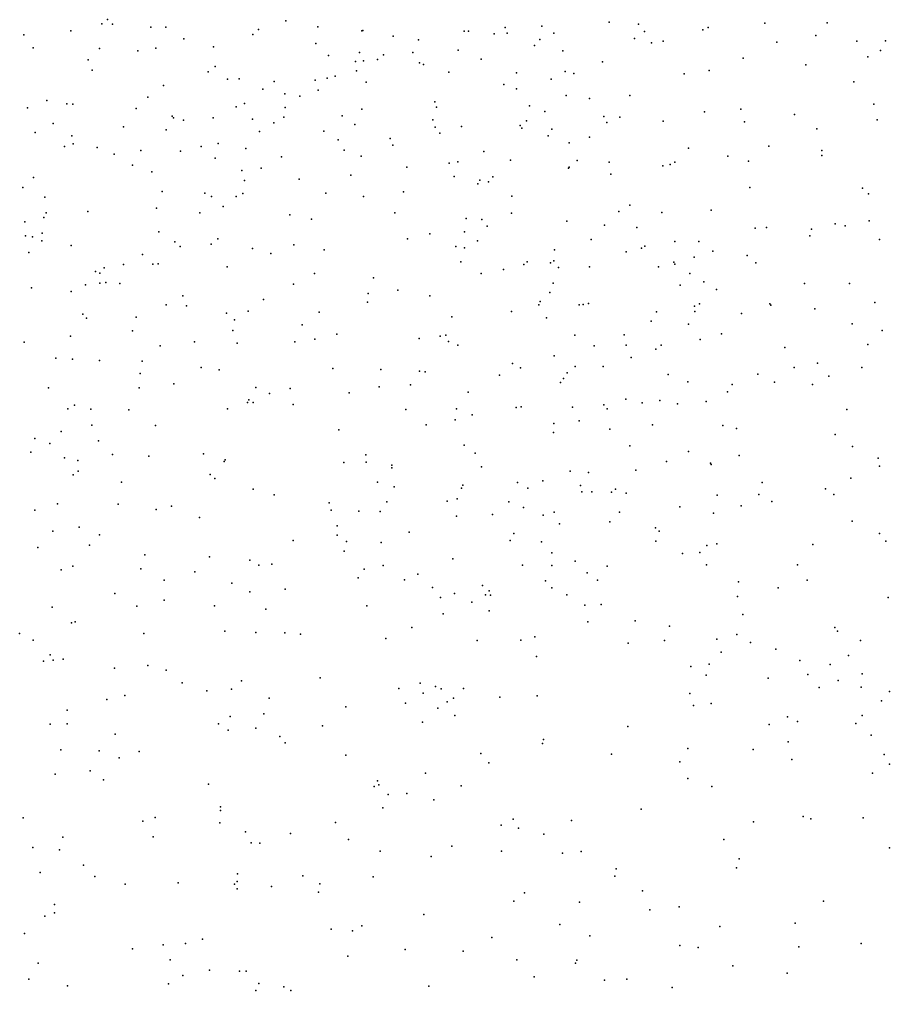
# Model space of a CAD drawing. Header units: metres. Extents: x -25 to 25, y -27.7 to 27.8.
# Drawn here: x 1.357 to 2.904, y 3.49 to 5.215 of the extents above; entities that cross this region are included whole.
import ezdxf

# ---------------------------------------------------------------- set-up
doc = ezdxf.new("R2010")
doc.units = ezdxf.units.M

msp = doc.modelspace()

# ---------------------------------------------------------------- linework, layer by layer
for p in [(1.5139, 5.2146, 25.6577), (1.8307, 5.212, 4.0104), (2.4055, 5.2098, 20.9805), (1.4485, 5.1941, 11.0966), (1.5034, 5.2068, -24.8646), (1.5224, 5.2064, -24.0359), (1.5906, 5.2009, 4.1971), (1.6175, 5.2006, -5.0221), (1.7822, 5.1967, 23.2216), (1.8878, 5.2012, 4.825), (1.9656, 5.1944, -5.6698), (1.9673, 5.1951, -6.7294), (2.1474, 5.1935, 27.4164), (2.1555, 5.1936, 22.9206), (2.2203, 5.2005, 24.7776), (2.2854, 5.2027, 24.614), (2.4574, 5.2061, 20.8241), (2.4679, 5.1934, -10.6321), (2.572, 5.1963, -2.8045), (2.5814, 5.2003, -4.6743), (2.6821, 5.2077, 26.7815), (2.7931, 5.2084, -10.6284), (1.3647, 5.1872, 22.9936), (1.6492, 5.1801, 3.562), (1.772, 5.1876, 4.7108), (2.0216, 5.1848, 19.2197), (2.0662, 5.1782, 10.8024), (2.2011, 5.189, 22.3928), (2.2239, 5.1902, 10.9316), (2.2823, 5.1791, 21.8167), (2.3073, 5.19, 4.6935), (2.4502, 5.1806, 7.777), (2.5014, 5.1759, 7.9877), (2.7725, 5.1861, 7.2778), (2.8456, 5.1759, 26.714), (2.8966, 5.1763, -2.7417), (1.3815, 5.1644, 10.5057), (1.4994, 5.163, -5.6056), (1.5675, 5.1586, -3.3984), (1.5998, 5.1638, 10.5707), (1.7019, 5.1662, -24.7378), (1.8841, 5.1717, 25.2675), (2.1372, 5.1602, 4.5143), (2.2729, 5.1683, 21.0942), (2.323, 5.1589, 24.4504), (2.4805, 5.1731, 20.6386), (2.7036, 5.1742, 19.0626), (2.8879, 5.1595, 11.2069), (1.4796, 5.1426, 28.1262), (1.9066, 5.1508, 23.301), (1.9543, 5.1401, 20.8426), (1.9616, 5.1559, -25.7817), (1.9685, 5.1412, 11.4871), (1.9933, 5.1436, 25.098), (2.004, 5.152, 4.3766), (2.0565, 5.1559, 23.2611), (2.1776, 5.1443, 20.6395), (2.6433, 5.1457, 20.4223), (2.865, 5.1481, 20.2478), (1.4865, 5.1246, -4.6424), (1.7048, 5.1311, 27.7087), (1.9564, 5.123, -5.9149), (2.068, 5.1377, 24.3069), (2.0751, 5.1343, -24.4193), (2.3933, 5.1393, 11.8284), (2.583, 5.1238, -23.6814), (2.7549, 5.1339, -4.2764), (1.6924, 5.1217, 11.3548), (1.7268, 5.1083, -5.4155), (1.748, 5.109, -5.0481), (1.8827, 5.1065, 4.248), (1.9042, 5.11, -3.2876), (1.9185, 5.1139, 19.1194), (2.1203, 5.1207, 21.1584), (2.2404, 5.1196, 22.1534), (2.3024, 5.1083, 19.1257), (2.3273, 5.122, -7.2516), (2.3427, 5.1188, -5.0108), (2.5384, 5.1181, 7.5802), (1.6131, 5.0975, 2.9818), (1.79, 5.0908, -5.2417), (1.8099, 5.1044, 10.6962), (1.8884, 5.0889, 4.6803), (1.9737, 5.1031, 20.6183), (2.2182, 5.0993, -10.7466), (2.2404, 5.0913, 22.6523), (2.8403, 5.104, 8.1879), (1.5852, 5.0763, 25.5009), (1.829, 5.0824, 20.9237), (1.8554, 5.0781, 23.4664), (2.3291, 5.0797, 27.3383), (2.3704, 5.0741, -23.5618), (2.4421, 5.0792, -24.0849), (1.3714, 5.0575, -11.5737), (1.4058, 5.0709, 2.8021), (1.4411, 5.0647, -26.0168), (1.4519, 5.0643, 10.6193), (1.5648, 5.0562, 24.583), (1.7424, 5.0593, 4.4367), (1.7573, 5.0652, 25.3183), (1.8293, 5.058, 24.2426), (1.9658, 5.0554, 4.5435), (2.0956, 5.0683, 23.5152), (2.0984, 5.0586, 4.7748), (2.2637, 5.0609, 20.4866), (2.6394, 5.0555, 11.208), (2.8756, 5.0639, 18.9678), (1.6288, 5.0426, -5.6621), (1.6312, 5.04, 10.6875), (1.7016, 5.0398, 4.0732), (1.7717, 5.0376, 20.7353), (1.827, 5.0408, 27.6703), (1.9305, 5.0432, 24.1273), (2.291, 5.0513, 23.0174), (2.3957, 5.0419, 7.8826), (2.4246, 5.0411, 24.4189), (2.5748, 5.0504, 8.0484), (2.735, 5.046, -2.8081), (1.4173, 5.0296, 25.6155), (1.5419, 5.024, 28.2184), (1.6488, 5.0359, 3.9166), (1.8095, 5.0311, -25.9684), (1.9533, 5.0281, -6.1718), (2.092, 5.0362, 23.6849), (2.0961, 5.0235, 23.8588), (2.143, 5.0244, 24.8534), (2.2474, 5.0265, 22.356), (2.25, 5.0217, 21.9085), (2.2585, 5.0343, 24.0264), (2.3032, 5.0198, 11.7552), (2.401, 5.0318, -25.7188), (2.5013, 5.0341, 20.3934), (2.6458, 5.0326, 7.3524), (2.7742, 5.0205, -7.4941), (2.882, 5.0362, -4.0771), (1.3854, 5.0138, 24.7829), (1.4503, 5.0077, 18.829), (1.6178, 5.0186, 2.673), (1.7841, 5.0153, -4.8891), (1.898, 5.016, -24.4671), (2.0161, 5.0033, 21.2843), (2.1044, 5.0123, 10.9511), (2.2971, 5.0076, 22.8512), (2.3704, 5.0052, 19.0094), (1.437, 4.9887, -24.6529), (1.4527, 4.9937, -3.6231), (1.4951, 4.9873, -4.4738), (1.6803, 4.9892, -24.5697), (1.7105, 4.994, -11.1904), (1.7596, 4.9851, 21.0778), (1.9235, 5.0005, -5.3628), (2.0207, 4.9915, 27.5363), (2.334, 4.9957, 23.7279), (2.5465, 4.9862, 18.962), (2.6891, 4.9897, 20.2602), (1.5258, 4.975, -5.8016), (1.5731, 4.982, -11.3617), (1.6434, 4.9804, 23.4377), (1.7051, 4.9684, 24.3001), (1.8231, 4.9707, 23.9233), (1.9342, 4.9826, 10.8663), (1.9644, 4.9715, -10.9859), (2.1825, 4.9799, -24.2204), (2.6161, 4.9718, -4.6063), (2.7833, 4.9817, -25.7374), (2.7835, 4.9731, 12.0801), (1.5579, 4.956, 11.2492), (1.7866, 4.9507, 11.3621), (2.046, 4.952, -6.8062), (2.1207, 4.9595, -3.2079), (2.1361, 4.9615, 21.4541), (2.2302, 4.9647, 22.1942), (2.3333, 4.9503, 24.6547), (2.3345, 4.9522, 20.3502), (2.3485, 4.9639, 23.8953), (2.4052, 4.9612, 11.1425), (2.5008, 4.9546, 11.9096), (2.514, 4.9572, 27.1572), (2.5219, 4.9609, -7.3561), (2.653, 4.9631, 26.9158), (1.3823, 4.9338, -4.1585), (1.5925, 4.9441, 18.8851), (1.7527, 4.946, -23.9659), (1.946, 4.9382, 18.9742), (2.1299, 4.9357, -5.5155), (2.1984, 4.9352, 11.62), (2.4082, 4.9396, 8.0008), (1.3631, 4.9161, 23.1833), (1.7569, 4.9286, 27.9059), (1.8545, 4.9311, -5.6437), (2.1721, 4.9226, -5.4043), (2.1755, 4.929, -25.8579), (2.1907, 4.9262, 18.9606), (2.6555, 4.9163, -10.829), (1.4024, 4.8992, -3.7971), (1.6106, 4.9091, 20.9234), (1.6864, 4.9061, 28.1137), (1.6988, 4.9004, -3.5667), (1.7424, 4.9001, 23.7731), (1.7544, 4.9056, 24.0671), (1.9019, 4.9061, -3.4202), (1.9687, 4.9, -5.0457), (2.0396, 4.9083, -5.9605), (2.2321, 4.9006, -5.6522), (2.8558, 4.9148, 8.1845), (2.8661, 4.9051, -2.8331), (1.7193, 4.8826, 20.4588), (2.4418, 4.8847, 23.7525), (1.4049, 4.8709, 2.2848), (1.4789, 4.8736, 2.4884), (1.601, 4.8792, 20.6191), (1.6778, 4.8709, -5.8204), (1.8378, 4.8678, -4.8003), (2.0246, 4.871, -23.69), (2.2316, 4.8707, 11.0906), (2.4227, 4.8732, 7.5784), (2.4991, 4.8714, 24.2944), (2.5868, 4.8758, 7.369), (1.3667, 4.8549, 18.7888), (1.4004, 4.8628, 10.7017), (1.8764, 4.8597, 20.3002), (2.1513, 4.8613, 20.247), (2.179, 4.8593, 22.033), (2.1883, 4.8472, -5.1764), (2.3302, 4.8562, -10.9224), (2.3973, 4.8494, 23.0789), (2.8073, 4.8514, 20.1352), (2.8246, 4.848, 18.8686), (2.8675, 4.8569, 11.435), (1.3682, 4.8305, 1.3559), (1.3978, 4.8348, -4.0315), (1.6049, 4.8376, 25.3075), (2.0868, 4.8338, 11.0296), (2.148, 4.8371, -5.8155), (2.4546, 4.8449, -5.6569), (2.6651, 4.8437, 7.176), (2.6853, 4.8449, -2.8513), (2.7622, 4.8304, -4.3755), (2.7647, 4.8419, 26.7807), (1.3801, 4.8282, 2.1371), (1.397, 4.8213, 28.5469), (1.4493, 4.8128, 11.1267), (1.6331, 4.8198, 23.668), (1.6982, 4.8154, 18.8891), (1.7098, 4.8248, 10.8574), (1.8451, 4.814, -3.539), (2.0469, 4.8252, 24.9267), (2.1716, 4.8216, 27.4437), (2.3735, 4.8238, 11.7375), (2.5219, 4.8203, -2.882), (2.5646, 4.8202, 27.0595), (2.8857, 4.8236, -10.9931), (1.3739, 4.8009, 1.5932), (1.5757, 4.7972, -11.5636), (1.6426, 4.8113, 28.295), (1.7716, 4.8076, -26.0922), (1.8037, 4.7988, 25.0968), (1.8985, 4.8053, -5.8362), (2.1327, 4.8116, 21.7061), (2.148, 4.809, -11.0364), (2.3082, 4.8053, -3.0337), (2.4353, 4.8017, 11.217), (2.4629, 4.8083, -5.2967), (2.4687, 4.8117, 27.1813), (2.5899, 4.8028, 20.1887), (2.6504, 4.7953, 26.8844), (1.5423, 4.7796, 21.0604), (1.5941, 4.78, 11.1838), (1.6035, 4.7803, -4.4162), (2.1415, 4.7843, -5.0251), (2.2534, 4.7796, 24.75), (2.2596, 4.7839, 20.1678), (2.301, 4.7824, 7.6532), (2.3069, 4.7859, -5.2711), (2.5201, 4.7833, 24.5056), (2.5218, 4.7799, -23.9016), (2.5563, 4.7926, -5.4372), (2.6661, 4.7823, 11.9056), (1.4922, 4.7671, 20.8747), (1.4998, 4.7641, 20.6928), (1.5078, 4.7736, -4.2354), (1.7262, 4.7749, 21.3056), (1.8815, 4.7632, 10.9516), (2.178, 4.7635, 18.848), (2.2176, 4.7702, 22.3814), (2.3154, 4.7742, -5.8839), (2.3705, 4.7752, -5.1495), (2.4928, 4.7751, 23.4255), (2.5488, 4.7633, 18.8161), (1.4748, 4.7433, 25.335), (1.5002, 4.7462, -3.9417), (1.511, 4.7476, -26.161), (1.5355, 4.7458, 28.4616), (1.8445, 4.7444, 18.8859), (1.9864, 4.7558, 27.6032), (2.3057, 4.7464, 11.5415), (2.5739, 4.7487, -5.7134), (2.7524, 4.7454, 8.1814), (2.8327, 4.7456, 11.9912), (1.3786, 4.7379, 1.7406), (1.4491, 4.7316, 24.6665), (1.9772, 4.728, 21.5359), (2.0297, 4.734, 11.3188), (2.3, 4.7297, 22.6335), (2.5317, 4.7428, 11.7219), (2.596, 4.7351, -11.0884), (1.6473, 4.7238, 25.1577), (1.7911, 4.7171, 28.0114), (1.9757, 4.7127, -3.4616), (2.0867, 4.7238, -24.1825), (2.2827, 4.7138, 27.3211), (2.3687, 4.7099, -23.5615), (2.5657, 4.7097, -5.2333), (2.691, 4.7094, -5.5376), (2.8775, 4.7118, -2.8523), (1.6182, 4.7077, 23.7831), (1.6543, 4.7057, 23.9606), (1.7252, 4.6929, -4.4989), (1.764, 4.6964, -5.9587), (1.8897, 4.6945, 20.1327), (2.2315, 4.6956, -3.157), (2.2806, 4.7077, -7.0733), (2.3523, 4.7079, -11.1319), (2.3589, 4.7085, 22.8606), (2.4894, 4.6952, 23.8957), (2.5573, 4.7054, -4.8473), (2.5575, 4.696, 11.4627), (2.6405, 4.6925, -2.8589), (2.6925, 4.7074, 11.5806), (2.7711, 4.7005, -11.2236), (1.47, 4.6909, -24.0738), (1.4763, 4.684, 23.4541), (1.5647, 4.6859, 23.6043), (1.7392, 4.6809, 11.099), (2.1256, 4.6862, 24.8511), (2.2942, 4.6847, 11.3709), (2.4802, 4.6784, 23.6361), (1.5583, 4.6617, 11.0383), (1.7365, 4.662, 28.2424), (1.8597, 4.6724, 24.9782), (2.5462, 4.6732, 24.3131), (2.8373, 4.6738, 11.6725), (2.8907, 4.6623, -11.394), (1.3655, 4.6413, 25.2226), (1.4478, 4.6523, 1.5653), (1.6683, 4.6422, -23.9714), (1.7442, 4.6399, -3.7407), (1.8467, 4.6421, -11.5005), (1.8821, 4.6469, 27.8), (1.9213, 4.6554, -4.6891), (2.0676, 4.6477, -6.5072), (2.1052, 4.6522, 21.9496), (2.1149, 4.6536, 22.1063), (2.12, 4.6426, -11.3071), (2.3445, 4.6538, -4.9644), (2.4321, 4.6546, 20.1032), (2.5671, 4.6464, -11.2915), (2.6052, 4.6562, 7.2731), (1.6072, 4.6348, -4.0684), (2.1364, 4.6363, -6.7747), (2.3788, 4.6349, 7.4687), (2.4354, 4.6358, 23.2797), (2.4886, 4.6288, -7.2256), (2.4979, 4.6359, -5.0294), (2.7175, 4.6317, -5.3001), (2.8651, 4.637, 20.0748), (1.422, 4.6127, 20.8005), (1.4515, 4.611, 20.5543), (1.4993, 4.609, 25.1262), (1.5754, 4.6076, -11.8346), (2.3075, 4.6172, 18.7461), (2.4444, 4.6141, 23.4643), (1.6801, 4.5962, -3.9318), (1.7123, 4.5924, 21.3974), (1.9141, 4.5948, -26.0449), (1.9998, 4.5928, -6.0616), (2.0681, 4.5896, -4.7665), (2.0781, 4.5887, 7.8367), (2.2334, 4.6037, -25.9317), (2.2477, 4.5957, 7.5527), (2.345, 4.598, -11.3482), (2.3945, 4.5979, 8.1712), (2.7339, 4.5964, -4.6475), (2.7758, 4.6043, 18.8017), (2.8545, 4.5963, 8.1893), (1.5715, 4.586, 18.8324), (2.2103, 4.5828, 20.0119), (2.3241, 4.5769, 24.7431), (2.3306, 4.5872, -5.4845), (2.5101, 4.5841, 24.0131), (2.6698, 4.5847, 8.2439), (2.7958, 4.5809, -5.4236), (1.4088, 4.5602, 2.2223), (1.5701, 4.56, 24.5704), (1.6315, 4.5676, 24.1892), (1.7776, 4.561, -11.7153), (1.8385, 4.5591, -23.7848), (1.9964, 4.5618, 21.6611), (2.0524, 4.5658, -23.6159), (2.3188, 4.5698, 22.7201), (2.5451, 4.5707, -5.975), (2.6241, 4.5665, 24.4642), (2.699, 4.5703, -5.1484), (2.7665, 4.5663, 26.6813), (1.7648, 4.5387, -24.3422), (1.8015, 4.5505, -4.365), (1.9434, 4.5513, 27.6681), (2.1546, 4.5526, -6.0035), (2.4349, 4.5399, 27.0082), (2.4956, 4.5377, -23.6949), (2.6159, 4.5532, -11.5295), (1.4432, 4.5232, 0.9792), (1.4551, 4.5294, 1.9131), (1.4843, 4.5224, 21.1712), (1.5516, 4.5215, 28.5419), (1.7272, 4.5227, 28.321), (1.7626, 4.5344, 20.0754), (1.7727, 4.5345, -4.1624), (1.8438, 4.5308, -6.074), (2.0437, 4.5217, 24.8024), (2.1338, 4.5232, 27.3637), (2.24, 4.5251, -11.5351), (2.2488, 4.5266, 27.2225), (2.3404, 4.5259, -6.096), (2.3959, 4.5302, 23.0178), (2.4017, 4.5231, -4.8529), (2.4638, 4.5335, 23.7759), (2.527, 4.532, -5.0527), (2.5779, 4.5359, 18.712), (2.8279, 4.5217, 7.3182), (2.1317, 4.5035, -24.1386), (2.1616, 4.5121, -3.3007), (2.352, 4.5018, -2.9759), (1.4856, 4.4942, -6.1201), (1.5989, 4.4931, 24.8227), (1.9249, 4.4858, 19.9728), (2.0803, 4.4944, 22.0705), (2.3068, 4.4969, -6.924), (2.4063, 4.487, -11.6733), (2.4822, 4.4947, -2.8608), (2.6073, 4.4934, 7.3983), (2.6316, 4.4881, 26.7258), (1.3846, 4.4701, 23.3735), (1.4314, 4.4826, -12.0698), (2.3063, 4.4811, 8.1026), (2.8071, 4.4772, 20.0387), (1.4113, 4.4617, 18.7311), (1.4978, 4.466, 1.3428), (2.1474, 4.4587, -4.682), (2.4423, 4.4574, -23.9312), (2.8377, 4.4561, 18.8215), (1.3776, 4.4458, 20.53), (1.4372, 4.4362, 28.6398), (1.5226, 4.442, 20.1985), (1.5871, 4.4392, 21.3563), (1.6841, 4.4428, 24.0899), (1.9726, 4.4413, -11.9677), (2.1672, 4.4444, 7.8932), (2.5462, 4.4474, -4.8607), (2.6367, 4.4399, 20.0357), (2.8835, 4.4354, -4.6216), (1.4612, 4.431, -23.9501), (1.721, 4.4294, 24.7064), (1.723, 4.4326, 24.5303), (1.9337, 4.4278, 24.7417), (1.9732, 4.4283, -4.5168), (2.0188, 4.4232, 21.7748), (2.0189, 4.4181, 27.4525), (2.1782, 4.4197, -6.2088), (2.5075, 4.4295, 24.0365), (2.5857, 4.4264, 24.2452), (2.5865, 4.4239, 8.2845), (2.8856, 4.4209, -5.5185), (1.4527, 4.4057, 2.0089), (1.4618, 4.4121, 1.6272), (1.6963, 4.4065, 18.7611), (1.7044, 4.3993, -6.1568), (2.336, 4.4125, 22.8379), (2.3687, 4.4101, 23.6266), (2.4529, 4.4139, 26.8225), (2.8349, 4.3999, -2.8178), (1.5384, 4.3928, 23.6195), (1.9937, 4.3928, -6.1663), (2.0231, 4.3843, -3.5542), (2.1427, 4.3821, 22.4264), (2.1454, 4.3874, 19.8968), (2.2427, 4.3923, 24.6861), (2.2605, 4.382, -6.6622), (2.2872, 4.3949, 18.6345), (2.3545, 4.3868, -5.8442), (2.6775, 4.3924, 18.694), (2.7897, 4.3812, -25.8228), (1.7723, 4.3803, 28.2132), (1.8101, 4.37, 21.5801), (2.3565, 4.3758, 23.0156), (2.3743, 4.3754, -4.7059), (2.4094, 4.3748, 24.7109), (2.4164, 4.3802, -25.8736), (2.4353, 4.3734, 23.8817), (2.5972, 4.3697, -11.7647), (2.6712, 4.3708, 7.4862), (2.8048, 4.371, -7.2639), (1.4246, 4.3544, 21.1631), (1.5324, 4.3536, -26.0599), (1.6274, 4.3501, -23.7772), (1.9079, 4.3562, 24.5124), (2.0101, 4.358, -25.9552), (2.1174, 4.3591, 24.5821), (2.1354, 4.3634, -3.3557), (2.2269, 4.3581, 7.6618), (2.2528, 4.3475, 22.6607), (2.5308, 4.3492, -7.0137), (2.6398, 4.3505, -5.0499), (2.6946, 4.3583, 24.3842), (1.3847, 4.3428, -6.182), (1.5999, 4.3443, 23.7657), (1.6774, 4.3298, 23.9168), (1.911, 4.3432, -23.6049), (1.9606, 4.3412, -3.7768), (1.9983, 4.3409, -4.2458), (2.1342, 4.3323, 24.4105), (2.1978, 4.3351, 27.0844), (2.288, 4.3339, -3.026), (2.3077, 4.3396, 24.536), (2.4239, 4.3393, -2.8933), (2.5908, 4.3378, -6.07), (1.4632, 4.3129, 1.1901), (1.9221, 4.3154, 27.5815), (2.3172, 4.319, 23.3276), (2.4066, 4.3225, -11.9115), (2.8371, 4.3233, -5.8311), (1.4168, 4.3057, 0.9089), (1.4996, 4.2995, 21.3187), (1.922, 4.2989, 18.6631), (2.0498, 4.3037, 27.2903), (2.2358, 4.3016, -4.5907), (2.4875, 4.3114, 24.1619), (2.494, 4.3059, 26.6829), (2.886, 4.3018, 19.9383), (1.4816, 4.281, 23.3585), (1.8434, 4.2893, 27.7429), (1.9384, 4.2875, 24.1801), (1.9999, 4.2857, -3.9391), (2.2294, 4.2894, 24.2272), (2.2852, 4.2869, -6.4526), (2.4882, 4.288, -5.6839), (2.5787, 4.2803, 19.9572), (2.5968, 4.2833, 24.7124), (2.7676, 4.2822, 24.6041), (2.8974, 4.2877, 8.2429), (1.3901, 4.2769, 20.1482), (1.5799, 4.2639, 19.951), (1.9345, 4.27, 19.8669), (2.3032, 4.2671, 22.9089), (2.5358, 4.266, 24.3444), (2.5664, 4.2676, 7.5948), (1.452, 4.2435, 1.4244), (1.6949, 4.2601, -12.113), (1.7669, 4.2544, -24.3678), (1.7824, 4.2451, -6.2181), (1.8057, 4.2469, 24.0061), (2.0036, 4.2449, 21.8326), (2.1275, 4.2565, -4.4829), (2.2512, 4.2456, 19.862), (2.3032, 4.245, 23.1315), (2.3449, 4.2527, 8.0028), (2.4018, 4.2433, -4.6238), (2.5786, 4.246, 24.5013), (2.7399, 4.2459, 19.9382), (1.4315, 4.2369, 18.5988), (1.5732, 4.2389, 28.4835), (1.6691, 4.2333, 18.645), (1.9697, 4.2385, -6.2259), (2.0653, 4.2292, 27.1454), (2.3663, 4.2318, -6.1495), (1.6143, 4.2185, 23.477), (1.7348, 4.2133, 23.8262), (1.9593, 4.2226, -24.2463), (2.0413, 4.219, 18.5913), (2.1801, 4.2091, -3.2544), (2.2921, 4.2178, 18.5414), (2.3845, 4.2185, 7.8092), (2.6352, 4.2158, -5.3119), (2.757, 4.2189, 26.51), (1.5266, 4.1952, 23.1976), (1.7666, 4.1977, 28.0959), (1.8292, 4.203, 21.6473), (2.0915, 4.2059, 22.3013), (2.1302, 4.195, 22.451), (2.1858, 4.1925, 23.9928), (2.1923, 4.2, -24.077), (2.1946, 4.1921, 26.8618), (2.3037, 4.205, 23.8742), (2.3302, 4.1925, -2.9543), (2.706, 4.2051, -7.0358), (1.6144, 4.1832, -6.2528), (2.1057, 4.1878, -3.4147), (2.1612, 4.1796, -4.3467), (2.3619, 4.1745, -6.2147), (2.3911, 4.1753, -23.9027), (2.6337, 4.1894, -2.7879), (2.9011, 4.1882, -2.7677), (1.4156, 4.1707, 1.0845), (1.566, 4.1728, -24.5319), (1.7041, 4.1731, 21.5616), (1.7953, 4.1674, 27.8589), (1.9748, 4.173, -12.1862), (2.1101, 4.1587, -3.9832), (2.1921, 4.164, 22.6654), (2.6432, 4.1578, -5.5556), (1.4494, 4.1429, 1.6324), (1.4565, 4.1447, 22.9071), (2.3676, 4.1447, -12.0725), (2.4513, 4.1463, 18.5271), (1.3571, 4.1239, 19.8406), (1.5783, 4.124, 19.8092), (1.7222, 4.1281, 23.3156), (1.7771, 4.1259, 23.544), (1.8288, 4.1251, 19.7989), (1.8566, 4.1228, 18.5699), (2.0547, 4.1345, -3.6014), (2.5125, 4.1371, 8.1745), (2.6324, 4.1224, -6.1375), (2.8062, 4.1348, 7.6515), (2.8115, 4.128, 18.7561), (1.3813, 4.112, -6.2619), (2.0082, 4.115, 19.8043), (2.1706, 4.1117, 23.8306), (2.2482, 4.112, 23.3996), (2.2731, 4.1183, 23.6864), (2.439, 4.1071, 26.5892), (2.5036, 4.1113, -6.3613), (2.597, 4.1141, 7.7184), (2.6568, 4.1078, 18.6291), (2.8523, 4.1114, -5.9771), (2.6046, 4.0906, -11.8841), (2.7016, 4.0961, -6.8546), (1.3997, 4.0748, 28.5478), (1.4119, 4.0862, -24.7415), (1.4169, 4.0766, 1.2494), (1.4347, 4.0785, 1.951), (2.2762, 4.0834, 19.8235), (2.7442, 4.0762, 8.2656), (2.8305, 4.0851, -5.2267), (1.526, 4.0625, 21.4592), (1.5855, 4.0669, 28.3668), (1.6178, 4.0586, -25.7533), (2.5504, 4.0654, 19.8419), (2.5832, 4.0698, 26.4962), (2.7983, 4.0689, 24.6305), (1.6461, 4.0365, 22.8993), (1.7518, 4.0401, -24.4522), (1.8919, 4.0454, 23.1399), (2.578, 4.05, -4.605), (2.688, 4.0446, -6.2792), (2.7585, 4.0511, -6.0748), (2.8121, 4.0405, 24.8194), (2.8551, 4.0524, -7.0242), (1.6903, 4.0223, 28.0818), (1.7338, 4.0254, -6.3205), (2.0318, 4.0264, 23.6183), (2.0693, 4.0358, 26.9053), (2.0966, 4.0301, -25.7522), (2.1066, 4.0259, -6.3264), (2.1467, 4.0262, 18.4774), (2.7784, 4.0281, 26.375), (2.8531, 4.0285, -5.7284), (2.9038, 4.021, 18.8175), (1.5124, 4.0068, -6.3106), (1.5446, 4.0136, 22.7525), (1.8008, 4.0089, 27.5675), (2.0747, 4.0179, 23.2626), (2.1172, 4.0025, -3.756), (2.1288, 4.0089, -12.2505), (2.2112, 4.0111, -23.6313), (2.2771, 4.0132, 26.6249), (2.5486, 4.0176, 18.5416), (2.8894, 4.0044, -11.7416), (1.4422, 3.9878, 1.657), (1.9371, 3.9937, -24.2419), (2.0431, 4.0002, 23.1013), (2.1008, 3.9912, -3.5424), (2.5552, 3.996, -6.2393), (2.5865, 3.9999, 8.0378), (1.7317, 3.9765, 27.8414), (1.7917, 3.9813, -12.1948), (2.1311, 3.9782, -3.327), (2.7225, 3.976, -6.1652), (2.7399, 3.9678, 7.7965), (2.8548, 3.9786, -6.0833), (1.412, 3.9632, 1.3553), (1.4419, 3.9636, -12.2084), (1.7109, 3.9636, -23.3943), (1.7281, 3.9523, 22.7789), (1.7774, 3.9559, 19.6605), (1.8956, 3.9602, -6.351), (2.0735, 3.9665, 22.2525), (2.4388, 3.9589, -4.526), (2.6898, 3.9621, -25.8268), (2.8438, 3.964, 8.1493), (1.5276, 3.9452, -25.4777), (1.8199, 3.941, 27.4085), (2.2889, 3.9359, -6.3576), (2.871, 3.9437, -6.3486), (1.4309, 3.9175, 28.4048), (1.4991, 3.9158, 22.5932), (1.8297, 3.9296, -25.5742), (2.287, 3.9285, -4.3642), (2.5451, 3.9196, -12.0253), (2.6615, 3.9182, 18.5896), (2.7235, 3.9318, 19.6757), (1.5347, 3.9031, -24.9616), (1.5698, 3.9144, 28.2046), (1.9374, 3.9078, 21.843), (2.1773, 3.9106, 26.6985), (2.4097, 3.9095, 26.5107), (2.7302, 3.9003, 7.9906), (2.8939, 3.9093, -6.8719), (2.1917, 3.8944, -3.1513), (2.5307, 3.8959, -2.7469), (2.9037, 3.8918, 24.7891), (1.4208, 3.874, 1.5015), (1.4827, 3.8802, 19.5034), (1.5064, 3.8639, 21.538), (2.0787, 3.8759, -6.3936), (2.5452, 3.8666, 26.3839), (2.8732, 3.8762, -4.6225), (1.6934, 3.8566, 22.6414), (1.9878, 3.8521, 19.6811), (1.9935, 3.8621, 22.3411), (1.996, 3.8551, 18.4602), (2.1422, 3.8536, -25.6424), (2.5878, 3.8524, -4.546), (2.0128, 3.8382, -12.3086), (2.0458, 3.8399, 27.0525), (1.7148, 3.816, 21.7245), (2.0032, 3.8144, -23.4672), (2.094, 3.8288, -3.4918), (2.4622, 3.812, 19.7241), (1.3639, 3.7965, 21.4054), (1.5986, 3.7974, 28.0283), (1.7147, 3.8094, -24.6603), (2.75, 3.7988, 26.2228), (2.7638, 3.7951, 18.6157), (2.8568, 3.7968, -11.8692), (1.5762, 3.7909, 22.5132), (1.7135, 3.7876, 27.7517), (1.9192, 3.7881, -6.4099), (2.2134, 3.7836, -3.8961), (2.2346, 3.7945, 18.4597), (2.2443, 3.7783, -4.0569), (2.3384, 3.7919, -12.2378), (2.6617, 3.7896, 19.6141), (1.4343, 3.762, 1.804), (1.595, 3.763, -12.2527), (1.7588, 3.7718, -25.1376), (1.839, 3.769, 19.5401), (2.2894, 3.7674, 19.7474), (1.3812, 3.7442, -6.331), (1.7689, 3.7522, -24.2552), (1.7845, 3.7516, -23.2759), (1.9423, 3.7583, 27.2718), (2.1257, 3.7464, -3.6457), (2.6089, 3.758, -6.3651), (2.9038, 3.7435, 18.6952), (1.4282, 3.74, 19.3765), (1.9982, 3.7372, 22.0583), (2.089, 3.7281, -3.3539), (2.214, 3.7376, -3.0798), (2.3223, 3.7336, -4.3249), (2.3557, 3.7367, -2.872), (1.4712, 3.7126, 18.1375), (2.6364, 3.7235, 18.5179), (1.3939, 3.6997, 28.2453), (1.4913, 3.6924, -23.1439), (1.745, 3.6974, -24.9167), (1.8611, 3.6937, 27.3983), (1.9859, 3.6919, -25.3729), (2.4154, 3.6932, -6.4465), (2.4178, 3.7061, 18.4588), (2.6318, 3.708, -2.6755), (1.545, 3.6786, 21.6379), (1.6391, 3.6813, 27.8585), (1.7396, 3.6788, 21.7974), (1.7444, 3.6835, 18.3645), (1.8053, 3.6746, 22.3461), (1.8912, 3.6791, -23.9346), (1.744, 3.6705, 27.6475), (1.8887, 3.6645, 21.8937), (2.255, 3.6631, -25.6375), (2.4645, 3.6671, 26.3701), (1.4192, 3.6429, 1.6818), (2.2361, 3.6485, 26.9728), (2.3527, 3.647, 26.5601), (2.7866, 3.6486, -4.5052), (1.4197, 3.628, 1.9454), (2.0759, 3.6248, 27.2549), (2.4775, 3.633, -4.5012), (2.5297, 3.6385, 19.6021), (1.4023, 3.6218, 21.5189), (2.3179, 3.607, 26.7194), (2.736, 3.6094, -2.5965), (1.3661, 3.5913, 1.393), (1.911, 3.5989, 22.1258), (1.9493, 3.5961, -6.5038), (1.9658, 3.6046, -23.4779), (2.6023, 3.6038, -12.0873), (1.6129, 3.571, 18.2382), (1.6523, 3.5734, -24.3495), (1.6827, 3.5811, 22.3636), (2.197, 3.5841, 18.4395), (2.3711, 3.587, -2.8267), (2.8531, 3.5734, 26.0517), (1.5584, 3.5641, 19.3096), (2.043, 3.5628, -3.3942), (2.1459, 3.5596, -3.1417), (2.5311, 3.57, -2.6733), (2.5635, 3.5665, 26.2868), (2.7424, 3.5677, 18.5237), (1.3905, 3.5384, 1.5573), (1.6251, 3.5445, 21.7527), (1.9411, 3.5509, 27.4272), (2.241, 3.5444, -4.0119), (2.3454, 3.5382, 18.437), (2.3476, 3.5436, 26.8785), (1.6952, 3.526, -12.3123), (1.7485, 3.5244, -23.1819), (1.7602, 3.5244, 22.2333), (2.625, 3.5339, -4.471), (2.722, 3.5207, 19.4234), (1.3739, 3.5102, 17.8487), (1.622, 3.5015, -6.4124), (1.6473, 3.5163, -24.5991), (1.7825, 3.5024, 19.3594), (2.2723, 3.5142, -4.1634), (2.3971, 3.5085, 19.5995), (2.4366, 3.5101, 26.4079), (1.4428, 3.4981, -6.3479), (1.7772, 3.4901, 27.6645), (1.8273, 3.4964, -23.7421), (1.8395, 3.4898, 21.9987), (2.0851, 3.4978, 27.354), (2.5176, 3.4953, 18.4432)]:
    msp.add_point(p)

doc.saveas('drawing.dxf')
